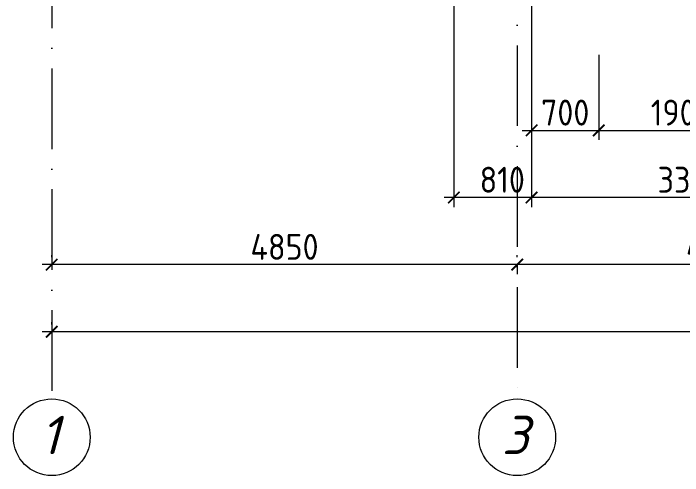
# Model space of a CAD drawing. Header units: millimetres. Extents: x 854812 to 1164625, y 589925 to 823301.
# Drawn here: x 960042 to 967016, y 684540 to 689359 of the extents above; entities that cross this region are included whole.
import ezdxf
from ezdxf.enums import TextEntityAlignment as Align

# ---------------------------------------------------------------- set-up
doc = ezdxf.new("R2010")
doc.units = ezdxf.units.MM
doc.linetypes.add('ACAD_ISO10W100', pattern=[18, 12, -3, 0, -3])
doc.linetypes.add('JIS_08_15', pattern=[17.25, 15, -0.75, 0.75, -0.75])
doc.layers.get('Defpoints').update_dxf_attribs({"color": 40})
for name, color, linetype, lineweight in [('оси', 50, 'JIS_08_15', 9), ('размеры', 215, 'Continuous', 13), ('текст', 7, 'Continuous', 13)]:
    doc.layers.add(name, color=color, linetype=linetype, lineweight=lineweight)
doc.styles.add('GOST 2.304', font='isocpeur.ttf', dxfattribs={"width": 0.9})
doc.styles.add('Isocpeur', font='isocpeui.ttf')
doc.dimstyles.new('1', dxfattribs={"dimscale": 100, "dimtxt": 2.7, "dimasz": 1.2, "dimexe": 1, "dimexo": 1, "dimgap": 0.5, "dimtad": 1, "dimdec": 0, "dimzin": 0, "dimdsep": 46, "dimtxsty": 'GOST 2.304', "dimblk": 'ARCHTICK', "dimcen": 0.09, "dimdle": 1, "dimclrd": 256, "dimclre": 256, "dimclrt": 7, "dimadec": 0, "dimazin": 0, "dimtfac": 1, "dimtdec": 0, "dimtmove": 1, "dimatfit": 3, "dimldrblk": 'ARCHTICK', "dimfxl": 100, "dimtolj": 1, "dimtzin": 0, "dimlwd": 5, "dimlwe": 5, "dimarcsym": 1})

# ---------------------------------------------------------------- blocks, each defined once
blk = doc.blocks.new('_ArchTick')
at = {"color": 0, "linetype": 'ByBlock', "const_width": 0.15}
blk.add_lwpolyline([(-0.5, -0.5), (0.5, 0.5)], dxfattribs=at)
blk = doc.blocks.new('*D151')
at = {"layer": 'Defpoints', "color": 0, "ltscale": 0.1}
for p in [(965442.6, 689609.9), (968742.5, 688319.9), (965442.6, 687439.5)]:
    blk.add_point(p, dxfattribs=at)
at = {"layer": 'размеры', "lineweight": 5, "ltscale": 0.1}
for p, q in [((965442.6, 689509.9), (965442.6, 687339.5)), ((968742.5, 688219.9), (968742.5, 687339.5)), ((968842.5, 687439.5), (965342.6, 687439.5))]:
    blk.add_line(p, q, dxfattribs=at)
at = {"layer": 'размеры', "lineweight": 5, "ltscale": 0.1, "xscale": 120, "yscale": 120, "zscale": 120, "rotation": 180}
blk.add_blockref('_ArchTick', (965442.6, 687439.5), dxfattribs=at)
at = {"layer": 'размеры', "lineweight": 5, "ltscale": 0.1, "xscale": 120, "yscale": 120, "zscale": 120}
blk.add_blockref('_ArchTick', (968742.5, 687439.5), dxfattribs=at)
at = {"layer": 'размеры', "color": 7, "ltscale": 0.1, "insert": (967092.6, 687624.5), "char_height": 270, "attachment_point": 5, "style": 'GOST 2.304'}
blk.add_mtext('\\A1;3300', dxfattribs=at)
blk = doc.blocks.new('*D172')
at = {"layer": 'Defpoints', "color": 0}
for p in [(960442.5, 686039.5), (960442.5, 686016.3), (977612.5, 686016.3)]:
    blk.add_point(p, dxfattribs=at)
at = {"layer": 'размеры', "lineweight": 5}
for p, q in [((960442.5, 686116.3), (960442.5, 686139.5)), ((977612.5, 686116.3), (977612.5, 686139.5)), ((977712.5, 686039.5), (960342.5, 686039.5))]:
    blk.add_line(p, q, dxfattribs=at)
at = {"layer": 'размеры', "lineweight": 5, "xscale": 120, "yscale": 120, "zscale": 120, "rotation": 180}
blk.add_blockref('_ArchTick', (960442.5, 686039.5), dxfattribs=at)
at = {"layer": 'размеры', "lineweight": 5, "xscale": 120, "yscale": 120, "zscale": 120}
blk.add_blockref('_ArchTick', (977612.5, 686039.5), dxfattribs=at)
at = {"layer": 'размеры', "color": 7, "insert": (968858.3, 686224.5), "char_height": 270, "attachment_point": 5, "style": 'GOST 2.304'}
blk.add_mtext('\\A1;17170', dxfattribs=at)
blk = doc.blocks.new('*D180')
at = {"layer": 'Defpoints', "color": 0}
for p in [(965292.6, 686739.5), (965292.6, 686716.3), (969402.5, 686716.3)]:
    blk.add_point(p, dxfattribs=at)
at = {"layer": 'размеры', "lineweight": 5}
for p, q in [((965292.6, 686816.3), (965292.6, 686839.5)), ((969402.5, 686816.3), (969402.5, 686839.5)), ((969502.5, 686739.5), (965192.6, 686739.5))]:
    blk.add_line(p, q, dxfattribs=at)
at = {"layer": 'размеры', "lineweight": 5, "xscale": 120, "yscale": 120, "zscale": 120, "rotation": 180}
blk.add_blockref('_ArchTick', (965292.6, 686739.5), dxfattribs=at)
at = {"layer": 'размеры', "lineweight": 5, "xscale": 120, "yscale": 120, "zscale": 120}
blk.add_blockref('_ArchTick', (969402.5, 686739.5), dxfattribs=at)
at = {"layer": 'размеры', "color": 7, "insert": (967347.6, 686924.5), "char_height": 270, "attachment_point": 5, "style": 'GOST 2.304'}
blk.add_mtext('\\A1;4110', dxfattribs=at)
blk = doc.blocks.new('*D181')
at = {"layer": 'Defpoints', "color": 0}
for p in [(965292.6, 686839.5), (960442.5, 686739.5), (960442.5, 686716.3)]:
    blk.add_point(p, dxfattribs=at)
at = {"layer": 'размеры', "lineweight": 5}
for p, q in [((960442.5, 686816.3), (960442.5, 686839.5)), ((965392.6, 686739.5), (960342.5, 686739.5)), ((965292.6, 686739.5), (965292.6, 686639.5))]:
    blk.add_line(p, q, dxfattribs=at)
at = {"layer": 'размеры', "lineweight": 5, "xscale": 120, "yscale": 120, "zscale": 120, "rotation": 180}
blk.add_blockref('_ArchTick', (960442.5, 686739.5), dxfattribs=at)
at = {"layer": 'размеры', "lineweight": 5, "xscale": 120, "yscale": 120, "zscale": 120}
blk.add_blockref('_ArchTick', (965292.6, 686739.5), dxfattribs=at)
at = {"layer": 'размеры', "color": 7, "insert": (962867.5, 686924.5), "char_height": 270, "attachment_point": 5, "style": 'GOST 2.304'}
blk.add_mtext('\\A1;4850', dxfattribs=at)
blk = doc.blocks.new('*D127')
at = {"layer": 'Defpoints', "color": 0, "ltscale": 0.1}
for p in [(964632.6, 689595.1), (965442.6, 688215.2), (964632.6, 687439.5)]:
    blk.add_point(p, dxfattribs=at)
at = {"layer": 'размеры', "lineweight": 5, "ltscale": 0.1}
for p, q in [((964632.6, 689495.1), (964632.6, 687339.5)), ((965442.6, 688115.2), (965442.6, 687339.5)), ((965542.6, 687439.5), (964532.6, 687439.5))]:
    blk.add_line(p, q, dxfattribs=at)
at = {"layer": 'размеры', "lineweight": 5, "ltscale": 0.1, "xscale": 120, "yscale": 120, "zscale": 120, "rotation": 180}
blk.add_blockref('_ArchTick', (964632.6, 687439.5), dxfattribs=at)
at = {"layer": 'размеры', "lineweight": 5, "ltscale": 0.1, "xscale": 120, "yscale": 120, "zscale": 120}
blk.add_blockref('_ArchTick', (965442.6, 687439.5), dxfattribs=at)
at = {"layer": 'размеры', "color": 7, "ltscale": 0.1, "insert": (965136.5, 687624.5), "char_height": 270, "attachment_point": 5, "style": 'GOST 2.304'}
blk.add_mtext('\\A1;810', dxfattribs=at)
blk = doc.blocks.new('*D437')
at = {"layer": 'Defpoints', "color": 0, "ltscale": 0.1}
for p in [(966142.5, 689028.6), (968042.5, 689028.6), (968042.5, 688139.5)]:
    blk.add_point(p, dxfattribs=at)
at = {"layer": 'размеры', "lineweight": 5, "ltscale": 0.1}
for p, q in [((966142.5, 688928.6), (966142.5, 688039.5)), ((968042.5, 688928.6), (968042.5, 688039.5)), ((966042.5, 688139.5), (968142.5, 688139.5))]:
    blk.add_line(p, q, dxfattribs=at)
at = {"layer": 'размеры', "lineweight": 5, "ltscale": 0.1, "xscale": 120, "yscale": 120, "zscale": 120, "rotation": 180}
blk.add_blockref('_ArchTick', (966142.5, 688139.5), dxfattribs=at)
at = {"layer": 'размеры', "lineweight": 5, "ltscale": 0.1, "xscale": 120, "yscale": 120, "zscale": 120}
blk.add_blockref('_ArchTick', (968042.5, 688139.5), dxfattribs=at)
at = {"layer": 'размеры', "color": 7, "ltscale": 0.1, "insert": (967000.8, 688324.5), "char_height": 270, "attachment_point": 5, "style": 'GOST 2.304'}
blk.add_mtext('\\A1;1900', dxfattribs=at)
blk = doc.blocks.new('*D439')
at = {"layer": 'Defpoints', "color": 0, "ltscale": 0.1}
for p in [(965442.5, 688623.6), (966142.5, 688623.6), (966142.5, 688139.5)]:
    blk.add_point(p, dxfattribs=at)
at = {"layer": 'размеры', "lineweight": 5, "ltscale": 0.1}
for p, q in [((965442.5, 688523.6), (965442.5, 688039.5)), ((966142.5, 688523.6), (966142.5, 688039.5)), ((965342.5, 688139.5), (966242.5, 688139.5))]:
    blk.add_line(p, q, dxfattribs=at)
at = {"layer": 'размеры', "lineweight": 5, "ltscale": 0.1, "xscale": 120, "yscale": 120, "zscale": 120, "rotation": 180}
blk.add_blockref('_ArchTick', (965442.5, 688139.5), dxfattribs=at)
at = {"layer": 'размеры', "lineweight": 5, "ltscale": 0.1, "xscale": 120, "yscale": 120, "zscale": 120}
blk.add_blockref('_ArchTick', (966142.5, 688139.5), dxfattribs=at)
at = {"layer": 'размеры', "color": 7, "ltscale": 0.1, "insert": (965792.5, 688324.5), "char_height": 270, "attachment_point": 5, "style": 'GOST 2.304'}
blk.add_mtext('\\A1;700', dxfattribs=at)

msp = doc.modelspace()

# ---------------------------------------------------------------- linework, layer by layer
at = {"layer": 'оси', "color": 7, "linetype": 'ACAD_ISO10W100', "ltscale": 70}
for p, q in [((960442.5, 692565.1), (960442.5, 685339.5)), ((965292.6, 691545.1), (965292.6, 685339.5))]:
    msp.add_line(p, q, dxfattribs=at)
at = {"layer": 'текст', "color": 7}
for centre in [(960442.5, 684939.5), (965292.6, 684939.5)]:
    msp.add_circle(centre, 400, dxfattribs=at)

# ---------------------------------------------------------------- texts
at = {"layer": 'текст', "color": 7, "style": 'Isocpeur'}
for s, p in [('1', (960422.9, 684763.1)), ('3', (965272.9, 684763.1))]:
    msp.add_text(s, height=400, dxfattribs=at).set_placement(p, align=Align.CENTER)

# ---------------------------------------------------------------- dimensions: what is measured, and where the dimension line sits
at = {"layer": 'размеры', "ltscale": 0.1}
dim = msp.add_linear_dim(base=(965442.6, 687439.5), p1=(968742.5, 688319.9), p2=(965442.6, 689609.9), angle=180, dimstyle='1', dxfattribs=at)
dim.commit()
dim.dimension.update_dxf_attribs({"geometry": '*D151', "text_midpoint": (967092.6, 687624.5)})
dim = msp.add_linear_dim(base=(964632.6, 687439.5), p1=(965442.6, 688215.2), p2=(964632.6, 689595.1), angle=180, dimstyle='1', dxfattribs=at)
dim.commit()
dim.dimension.update_dxf_attribs({"geometry": '*D127', "text_midpoint": (965136.5, 687439.5), "dimtype": 160})
dim = msp.add_linear_dim(base=(968042.5, 688139.5), p1=(966142.5, 689028.6), p2=(968042.5, 689028.6), dimstyle='1', dxfattribs=at)
dim.commit()
dim.dimension.update_dxf_attribs({"geometry": '*D437', "text_midpoint": (967000.8, 688139.5), "dimtype": 160})
dim = msp.add_linear_dim(base=(966142.5, 688139.5), p1=(965442.5, 688623.6), p2=(966142.5, 688623.6), dimstyle='1', dxfattribs=at)
dim.commit()
dim.dimension.update_dxf_attribs({"geometry": '*D439', "text_midpoint": (965792.5, 688324.5)})
at = {"layer": 'размеры'}
for base, p1, p2, picture, middle in [((960442.5, 686739.5), (965292.6, 686839.5), (960442.5, 686716.3), '*D181', (962867.5, 686924.5)), ((965292.6, 686739.5), (969402.5, 686716.3), (965292.6, 686716.3), '*D180', (967347.6, 686924.5))]:
    dim = msp.add_linear_dim(base=base, p1=p1, p2=p2, angle=180, dimstyle='1', dxfattribs=at)
    dim.commit()
    dim.dimension.update_dxf_attribs({"geometry": picture, "text_midpoint": middle})
dim = msp.add_linear_dim(base=(960442.5, 686039.5), p1=(977612.5, 686016.3), p2=(960442.5, 686016.3), angle=180, dimstyle='1', dxfattribs=at)
dim.commit()
dim.dimension.update_dxf_attribs({"geometry": '*D172', "text_midpoint": (968858.3, 686039.5), "dimtype": 160})

doc.saveas('drawing.dxf')
